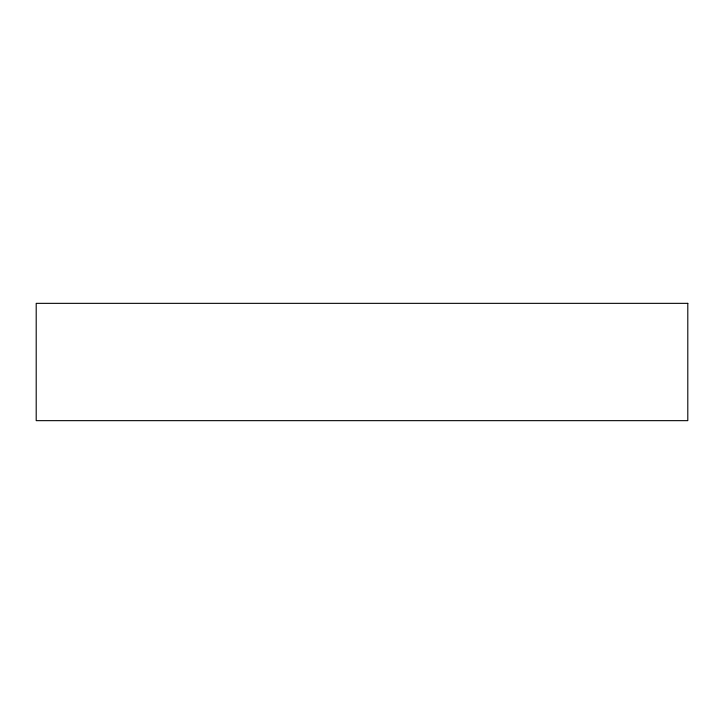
<?xml version="1.0" encoding="UTF-8"?>
<svg xmlns="http://www.w3.org/2000/svg" width="724" height="724" viewBox="0 0 724 724"><rect width="100%" height="100%" fill="white"/><g stroke="black" fill="none" stroke-linecap="round" stroke-linejoin="round"><path stroke-width="1.09" d="M687.8 303.347L36.2 303.347L36.2 420.653L687.8 420.653L687.8 303.347"/></g></svg>
